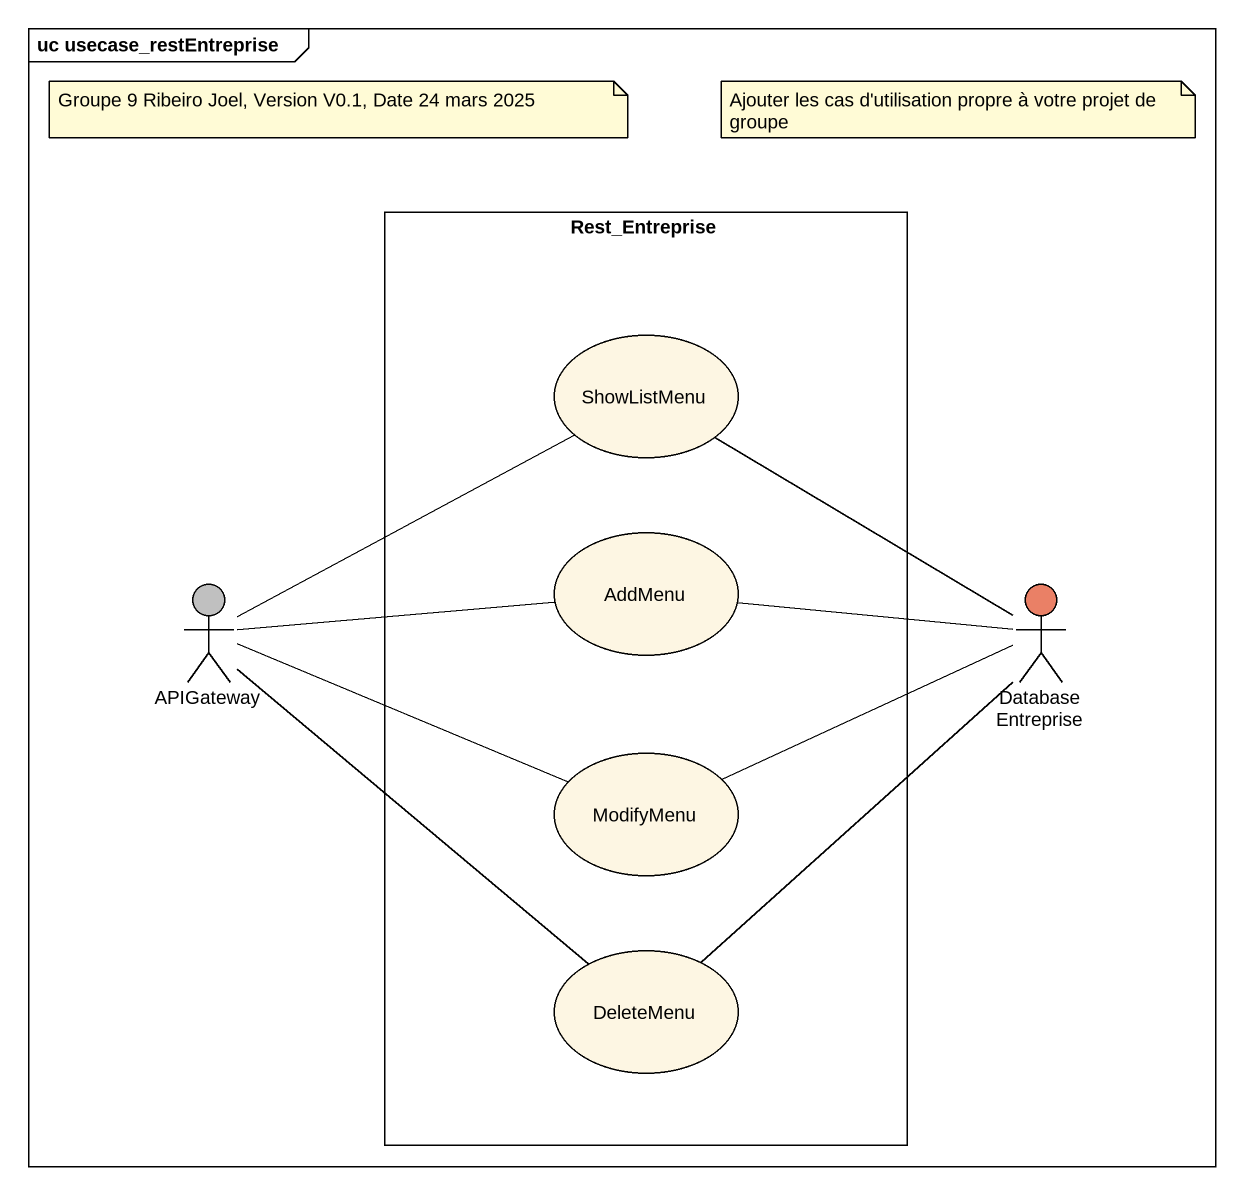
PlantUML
@startuml
mainframe uc usecase_restEntreprise
rectangle Rest_Entreprise {
  usecase ShowListMenu
  usecase AddMenu
  usecase ModifyMenu
  usecase DeleteMenu
}
actor APIGateway #C0C0C0
actor "Database Entreprise" as Database_Entreprise #EA8066
ShowListMenu -- Database_Entreprise
APIGateway -up- ShowListMenu
APIGateway -right- AddMenu
APIGateway -right- ModifyMenu
APIGateway -- DeleteMenu
AddMenu -right- Database_Entreprise
ModifyMenu -right- Database_Entreprise
DeleteMenu -up- Database_Entreprise
note as N1
  Groupe 9 Ribeiro Joel, Version V0.1, Date 24 mars 2025
end note
note as N2
  Ajouter les cas d'utilisation propre à votre projet de groupe
end note
@enduml
